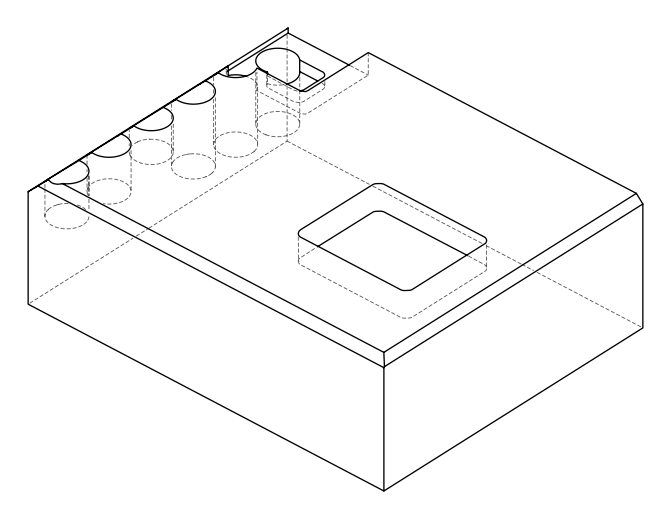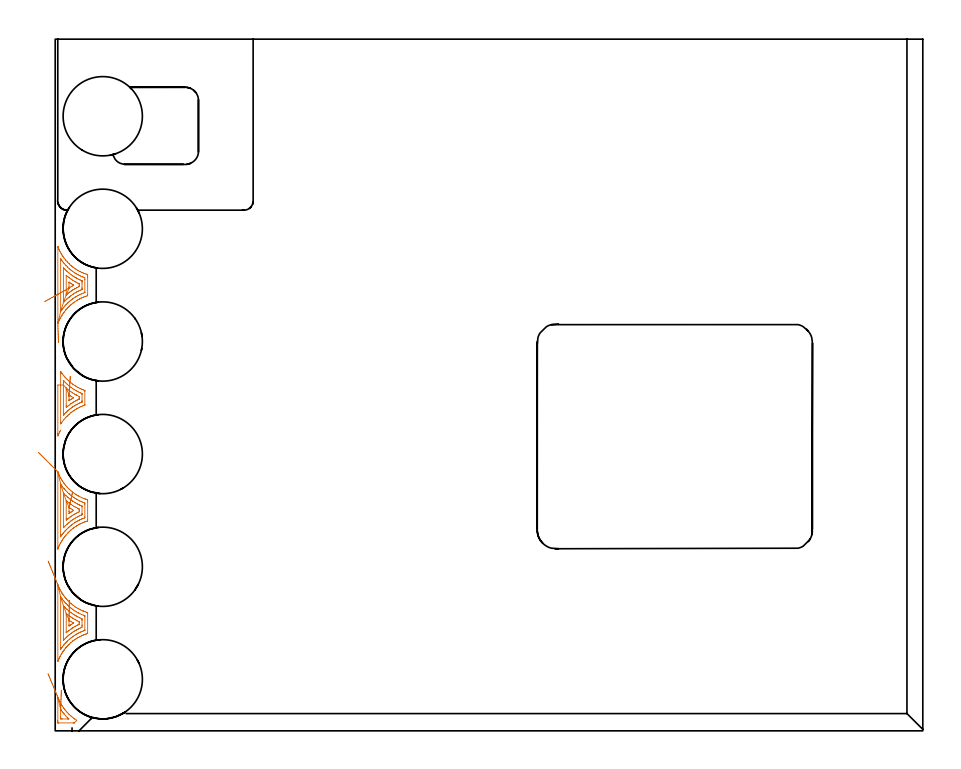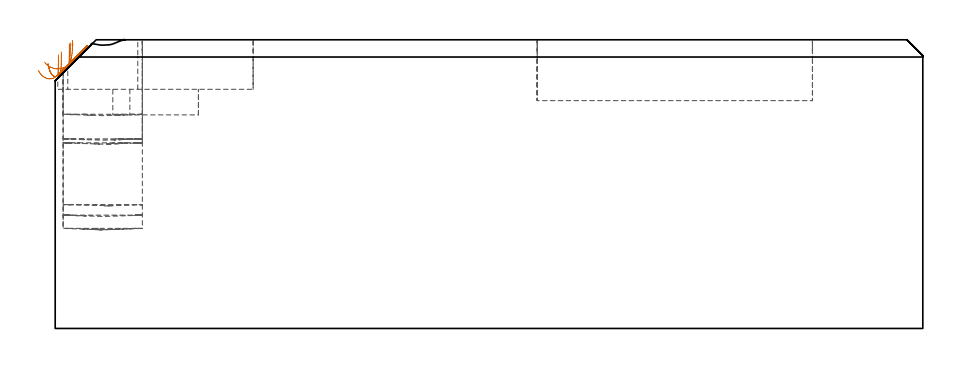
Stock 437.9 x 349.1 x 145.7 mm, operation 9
(PLAN: 12 operations, 4 tool changes, 115.2 min)
(1 INDEXABLE_INSERT_DRILL_BLIND_HOLE_FROM_SOLID | STEP1POCKET | NXT0302_035 | 0.21 min | 63084 mm3)
(2 INDEXABLE_INSERT_DRILL_BLIND_HOLE_FROM_SOLID_1 | STEP1POCKET_1 | NXT0302_035 | 0.22 min | 65597 mm3)
(3 INDEXABLE_INSERT_DRILL_BLIND_HOLE_FROM_SOLID_2 | STEP1POCKET_2 | NXT0302_035 | 0.16 min | 47512 mm3)
(4 INDEXABLE_INSERT_DRILL_BLIND_HOLE_FROM_SOLID_3 | STEP1POCKET_3 | NXT0302_035 | 0.35 min | 104787 mm3)
(5 INDEXABLE_INSERT_DRILL_BLIND_HOLE_FROM_SOLID_4 | STEP1POCKET_4 | NXT0302_035 | 0.37 min | 111447 mm3)
(6 INDEXABLE_INSERT_DRILL_BLIND_HOLE_FROM_SOLID_5 | STEP1POCKET_5 | NXT0302_035 | 0.3 min | 119852 mm3)
(7 AREA_MILL | FG_CHAMFER_SURFACE | UGT0205_001 | 8.5 min | 11190 mm3)
(8 AREA_MILL_1 | FG_CHAMFER_SURFACE_1 | UGT0205_001 | 13.43 min | 16077 mm3)
(9 AREA_MILL_2 | FG_CHAMFER_SURFACE_2 | UGT0205_001 | 11.54 min | 50862 mm3)
(10 MILL_OPEN_POCKET | POCKET_OPEN | NXT0201_009 | Follow Part, ap 2, ae 75% | 56.84 min | 164980 mm3)
(11 MILL_OPEN_POCKET_1 | POCKET_OPEN_1 | NXT0201_011 | Follow Part, ap 3, ae 75% | 1.81 min | 16155 mm3)
(12 MILL_RECTANGULAR_POCKET | POCKET_RECTANGULAR_STRAIGHT | UGT0201_008 | Follow Part, ap 4, ae 75% | 21.52 min | 481241 mm3)
(TOOL NXT0302_035 | Index. Insert Drill 40mm [880-D4000L40-05] | D40 PA176 FL200 Z2)
(TOOL UGT0205_001 | Chamfer Mill 20 x 3 x 45 deg. | D20 FL50 Z2)
(TOOL NXT0201_009 | ENDMILL 8mm [2P460-0800-NA 1630] | D8 FL26 Z6)
(TOOL NXT0201_011 | ENDMILL 12mm [2P460-1200-NA 1630] | D12 FL38 Z6)
(TOOL UGT0201_008 | End Mill 16 mm | D16 FL32 Z4)
(OP 9 AREA_MILL_2, part 2 of 2)
X2.69 Y151.681 Z129.19
X2.623 Y151.554 Z129.123
X2.388 Y151.09 Z128.888
X2.27 Y150.854 Z128.77
X2.094 Y150.491 Z128.594
X1.839 Y149.96 Z128.339
X1.806 Y149.887 Z128.306
X1.734 Y149.723 Z128.234
X1.543 Y149.258 Z128.043
X1.463 Y149.066 Z127.963
X1.426 Y148.98 Z127.926
X1.335 Y148.811 Z127.835
X1.331 Y149.066 Z127.831
X1.33 Y149.176 Z127.83
X1.329 Y149.473 Z127.829
Y149.96
Y174.55
X2.743 Z129.243
Y180.242
Y181.025
X2.744 Y181.135 Z129.244
X2.747 Y181.256 Z129.247
X2.75 Y181.33 Z129.25
X2.761 Y181.317 Z129.261
X2.806 Y181.256 Z129.306
X2.953 Y181.042 Z129.453
X3.206 Y180.671 Z129.706
X3.43 Y180.362 Z129.93
X3.513 Y180.253 Z130.013
X4.129 Y179.468 Z130.629
X4.402 Y179.131 Z130.902
X4.885 Y178.574 Z131.385
X5.292 Y178.121 Z131.792
X5.717 Y177.68 Z132.217
X6.181 Y177.216 Z132.681
X6.633 Y176.785 Z133.133
X7.071 Y176.39 Z133.571
X7.336 Y176.158 Z133.836
X7.65 Y175.891 Z134.15
X7.961 Y175.646 Z134.461
X8.792 Y174.997 Z135.292
X8.85 Y174.956 Z135.35
X8.986 Y174.86 Z135.486
X9.74 Y174.354 Z136.24
X9.89 Y174.254 Z136.39
X10.123 Y174.103 Z136.623
X10.629 Y173.806 Z137.129
X11.327 Y173.401 Z137.827
X11.519 Y173.296 Z138.019
X11.68 Y173.209 Z138.18
X12.408 Y172.849 Z138.908
X13.086 Y172.528 Z139.586
X13.298 Y172.436 Z139.798
X13.583 Y172.315 Z140.083
X14.187 Y172.073 Z140.687
X14.585 Y171.915 Z141.085
X14.822 Y171.824 Z141.322
X14.913 Y171.787 Z141.413
X14.95 Y171.77 Z141.45
X14.952 Y171.743 Z141.452
X14.955 Y171.676 Z141.455
X14.957 Y171.541 Z141.457
Y171.42
X14.956 Y164.581 Z141.456
X14.954 Y164.484 Z141.454
X14.951 Y164.438 Z141.451
X14.948 Y164.423 Z141.448
X14.931 Y164.413 Z141.431
X14.542 Y164.267 Z141.042
X14.187 Y164.129 Z140.687
X13.648 Y163.915 Z140.148
X13.298 Y163.768 Z139.798
X13.024 Y163.648 Z139.524
X12.427 Y163.373 Z138.927
X12.39 Y163.354 Z138.89
X11.519 Y162.902 Z138.019
X11.244 Y162.755 Z137.744
X10.746 Y162.478 Z137.246
X10.458 Y162.306 Z136.958
X9.74 Y161.846 Z136.24
X9.335 Y161.584 Z135.835
X9.052 Y161.382 Z135.552
X8.85 Y161.234 Z135.35
X8.538 Y161.004 Z135.038
X8.118 Y160.69 Z134.618
X8.03 Y160.62 Z134.53
X7.961 Y160.564 Z134.461
X7.059 Y159.808 Z133.559
X7.046 Y159.796 Z133.546
X6.594 Y159.382 Z133.094
X6.181 Y158.997 Z132.681
X6.133 Y158.951 Z132.633
X6.082 Y158.902 Z132.582
X5.691 Y158.501 Z132.191
X5.292 Y158.09 Z131.792
X5.252 Y158.048 Z131.752
X5.215 Y158.007 Z131.715
X4.418 Y157.098 Z130.918
X3.719 Y156.219 Z130.219
X3.629 Y156.102 Z130.129
X3.513 Y155.947 Z130.013
X3.252 Y155.587 Z129.752
X2.981 Y155.21 Z129.481
X2.877 Y155.069 Z129.377
X2.75 Y154.898 Z129.25
X2.744 Y155.203 Z129.244
X2.743 Y155.325 Z129.243
Y174.55
X4.157 Z130.657
Y175.645
Y176.138
X4.159 Y176.785 Z130.659
X4.16 Y176.81 Z130.66
X4.191 Y176.785 Z130.691
X4.402 Y176.565 Z130.902
X5.053 Y175.891 Z131.553
X5.292 Y175.656 Z131.792
X5.983 Y174.997 Z132.483
X6.181 Y174.821 Z132.681
X7.01 Y174.103 Z133.51
X7.071 Y174.054 Z133.571
X7.31 Y173.863 Z133.81
X7.961 Y173.362 Z134.461
X8.165 Y173.209 Z134.665
X8.85 Y172.743 Z135.35
X9.489 Y172.315 Z135.989
X9.74 Y172.161 Z136.24
X10.119 Y171.933 Z136.619
X10.629 Y171.645 Z137.129
X11.032 Y171.42 Z137.532
X11.519 Y171.17 Z138.019
X12.021 Y170.915 Z138.521
X12.408 Y170.739 Z138.908
X12.879 Y170.526 Z139.379
X13.298 Y170.347 Z139.798
X13.505 Y170.256 Z140.005
X13.532 Y170.244 Z140.032
X13.536 Y170.173 Z140.036
X13.54 Y170.043 Z140.04
X13.542 Y169.878 Z140.042
X13.543 Y166.703 Z140.043
X13.54 Y166.055 Z140.04
X13.538 Y165.994 Z140.038
X13.537 Y165.97 Z140.037
X13.512 Y165.955 Z140.012
X13.435 Y165.918 Z139.935
X13.298 Y165.858 Z139.798
X12.813 Y165.648 Z139.313
X12.408 Y165.467 Z138.908
X12.2 Y165.37 Z138.7
X11.765 Y165.161 Z138.265
X11.268 Y164.909 Z137.768
X10.629 Y164.562 Z137.129
X10.44 Y164.457 Z136.94
X10.107 Y164.267 Z136.607
X9.878 Y164.128 Z136.378
X9.74 Y164.042 Z136.24
X9.332 Y163.783 Z135.832
X8.85 Y163.474 Z135.35
X8.789 Y163.434 Z135.289
X8.697 Y163.373 Z135.197
X8.27 Y163.061 Z134.77
X7.961 Y162.834 Z134.461
X7.757 Y162.683 Z134.257
X7.486 Y162.478 Z133.986
X7.254 Y162.294 Z133.754
X7.071 Y162.144 Z133.571
X6.767 Y161.89 Z133.267
X6.405 Y161.584 Z132.905
X6.285 Y161.48 Z132.785
X6.181 Y161.387 Z132.681
X5.819 Y161.055 Z132.319
X5.426 Y160.69 Z131.926
X5.358 Y160.624 Z131.858
X5.292 Y160.559 Z131.792
X4.915 Y160.175 Z131.415
X4.545 Y159.796 Z131.045
X4.237 Y159.469 Z130.737
X4.18 Y159.413 Z130.68
X4.162 Y159.397 Z130.662
X4.161 Y159.403 Z130.661
X4.159 Y159.467 Z130.659
X4.157 Y159.55 Z130.657
Y159.796
Y174.55
X5.593 Y172.966 Z132.093
X5.698 Y172.882 Z132.198
X5.785 Y172.811 Z132.285
X6.181 Y172.477 Z132.681
X6.377 Y172.315 Z132.877
X7.071 Y171.775 Z133.571
X7.535 Y171.42 Z134.035
X7.961 Y171.128 Z134.461
X8.854 Y170.523 Z135.354
X9.74 Y170.003 Z136.24
X10.38 Y169.632 Z136.88
X10.541 Y169.544 Z137.041
X10.629 Y169.497 Z137.129
X10.908 Y169.352 Z137.408
X12.122 Y168.738 Z138.622
X12.127 Y168.127 Z138.627
X12.126 Y167.844 Z138.626
X12.123 Y167.537 Z138.623
X12.122 Y167.467 Z138.622
X12.074 Y167.432 Z138.574
X11.978 Y167.382 Z138.478
X11.381 Y167.088 Z137.881
X11.101 Y166.949 Z137.601
X10.789 Y166.789 Z137.289
X10.629 Y166.704 Z137.129
X10.211 Y166.476 Z136.711
X9.74 Y166.214 Z136.24
X9.639 Y166.157 Z136.139
X9.466 Y166.055 Z135.966
X9.086 Y165.818 Z135.586
X8.85 Y165.669 Z135.35
X8.541 Y165.471 Z135.041
X8.063 Y165.161 Z134.563
X8.003 Y165.118 Z134.503
X7.961 Y165.088 Z134.461
X6.976 Y164.362 Z133.476
X6.851 Y164.267 Z133.351
X6.479 Y163.968 Z132.979
X6.181 Y163.725 Z132.681
X5.99 Y163.565 Z132.49
X5.761 Y163.373 Z132.261
X5.697 Y163.321 Z132.197
X5.676 Y163.306 Z132.176
X5.578 Y163.248 Z132.078
X5.576 Y163.373 Z132.076
X5.573 Y163.604 Z132.073
X5.571 Y163.986 Z132.071
Y164.267
X5.572 Y172.315 Z132.072
X5.574 Y172.598 Z132.074
X5.578 Y172.843 Z132.078
X5.593 Y172.966 Z132.093
X7. Y169.547 Z133.5
X7.02 Y169.536 Z133.52
X7.071 Y169.505 Z133.571
X7.451 Y169.25 Z133.951
X7.961 Y168.91 Z134.461
X8.221 Y168.738 Z134.721
X9.189 Y168.15 Z135.689
X9.245 Y168.113 Z135.745
X9.256 Y168.104 Z135.756
X9.231 Y168.087 Z135.731
X8.826 Y167.844 Z135.326
X8.294 Y167.508 Z134.794
X7.961 Y167.295 Z134.461
X7.751 Y167.16 Z134.251
X7.433 Y166.949 Z133.933
X7.221 Y166.798 Z133.721
X7.071 Y166.691 Z133.571
X7.028 Y166.664 Z133.528
X6.999 Y166.647 Z133.499
X6.992 Y166.65 Z133.492
X6.99 Y166.692 Z133.49
X6.987 Y166.863 Z133.487
X6.986 Y166.949 Z133.486
X6.985 Y167.035 Z133.485
Y168.824
X6.986 Y168.91 Z133.486
X6.988 Y169.082 Z133.488
X6.992 Y169.426 Z133.492
X7. Y169.547 Z133.5
X7.058 Y170.412 Z133.596
X7.114 Y171.266 Z133.766
X7.169 Y172.101 Z134.011
X7.223 Y172.913 Z134.327
X7.275 Y173.693 Z134.714
X7.324 Y174.437 Z135.166
X7.37 Y175.139 Z135.683
X7.413 Y175.793 Z136.258
X7.453 Y176.395 Z136.888
X7.489 Y176.939 Z137.569
X7.521 Y177.423 Z138.295
X7.549 Y177.841 Z139.06
X7.572 Y178.191 Z139.858
X7.59 Y178.471 Z140.684
X7.604 Y178.677 Z141.532
X7.613 Y178.809 Z142.394
X7.617 Y178.866 Z143.265
X7.615 Y178.847 Z144.137
G0 X1.623 Y195.91 Z138.127
G1 Y195.922 Z137.255
X1.62 Y196.01 Z136.387
X1.615 Y196.173 Z135.53
X1.608 Y196.411 Z134.691
X1.599 Y196.721 Z133.875
X1.588 Y197.1 Z133.09
X1.574 Y197.546 Z132.34
X1.559 Y198.057 Z131.633
X1.542 Y198.626 Z130.972
X1.524 Y199.251 Z130.364
X1.503 Y199.927 Z129.813
X1.482 Y200.648 Z129.322
X1.459 Y201.41 Z128.897
X1.436 Y202.205 Z128.539
X1.411 Y203.028 Z128.252
X1.386 Y203.874 Z128.038
X1.361 Y204.735 Z127.899
X1.335 Y205.604 Z127.835
X1.331 Y205.736 Z127.831
X1.33 Y205.806 Z127.83
X1.329 Y206.294 Z127.829
Y206.51
Y244.257
X1.334 Y244.354 Z127.834
X1.348 Y244.326 Z127.848
X1.388 Y244.237 Z127.888
X1.416 Y244.169 Z127.916
X1.544 Y243.85 Z128.044
X1.734 Y243.387 Z128.234
X1.93 Y242.956 Z128.43
X2.103 Y242.584 Z128.603
X2.364 Y242.061 Z128.864
X2.623 Y241.554 Z129.123
X2.835 Y241.167 Z129.335
X3.113 Y240.675 Z129.613
X3.356 Y240.273 Z129.856
X3.513 Y240.022 Z130.013
X3.766 Y239.634 Z130.266
X3.937 Y239.379 Z130.437
X4.402 Y238.727 Z130.902
X4.584 Y238.485 Z131.084
X5.225 Y237.658 Z131.725
X5.281 Y237.59 Z131.781
X5.292 Y237.578 Z131.792
X6.067 Y236.696 Z132.567
X6.181 Y236.574 Z132.681
X6.934 Y235.802 Z133.434
X7.071 Y235.672 Z133.571
X7.898 Y234.908 Z134.398
X7.961 Y234.854 Z134.461
X8.284 Y234.583 Z134.784
X8.85 Y234.124 Z135.35
X8.99 Y234.014 Z135.49
X9.74 Y233.478 Z136.24
X10.25 Y233.12 Z136.75
X10.629 Y232.88 Z137.129
X11.252 Y232.493 Z137.752
X11.717 Y232.225 Z138.217
X12.408 Y231.865 Z138.908
X12.761 Y231.686 Z139.261
X13.298 Y231.429 Z139.798
X13.507 Y231.331 Z140.007
X14.187 Y231.05 Z140.687
X14.622 Y230.874 Z141.122
X15.077 Y230.708 Z141.577
X15.879 Y230.437 Z142.379
X15.967 Y230.41 Z142.467
X16.006 Y230.397 Z142.506
X16.364 Y230.267 Z142.864
X16.368 Y230.034 Z142.868
X16.37 Y229.543 Z142.87
X16.371 Y229.136 Z142.871
Y220.194
X16.369 Y219.707 Z142.869
X16.367 Y219.657 Z142.867
X16.365 Y219.635 Z142.865
X16.353 Y219.618 Z142.853
X15.967 Y219.491 Z142.467
X15.457 Y219.325 Z141.957
X15.077 Y219.195 Z141.577
X14.796 Y219.095 Z141.296
X14.187 Y218.86 Z140.687
X14.154 Y218.847 Z140.654
X14.071 Y218.812 Z140.571
X13.533 Y218.576 Z140.033
X13.298 Y218.47 Z139.798
X12.671 Y218.182 Z139.171
X12.408 Y218.05 Z138.908
X12.321 Y218.006 Z138.821
X12.158 Y217.918 Z138.658
X11.519 Y217.555 Z138.019
X11.184 Y217.361 Z137.684
X10.613 Y217.024 Z137.113
X9.74 Y216.424 Z136.24
X9.318 Y216.13 Z135.818
X9.051 Y215.928 Z135.551
X8.85 Y215.771 Z135.35
X8.554 Y215.534 Z135.054
X8.185 Y215.236 Z134.685
X8.063 Y215.132 Z134.563
X7.961 Y215.042 Z134.461
X7.593 Y214.711 Z134.093
X7.183 Y214.342 Z133.683
X7.125 Y214.287 Z133.625
X7.071 Y214.235 Z133.571
X6.68 Y213.84 Z133.18
X6.293 Y213.447 Z132.793
X6.238 Y213.39 Z132.738
X6.181 Y213.329 Z132.681
X5.816 Y212.921 Z132.316
X5.491 Y212.553 Z131.991
X5.399 Y212.445 Z131.899
X5.292 Y212.314 Z131.792
X4.772 Y211.659 Z131.272
X4.611 Y211.45 Z131.111
X4.402 Y211.175 Z130.902
X4.229 Y210.939 Z130.729
X4.105 Y210.765 Z130.605
X3.865 Y210.411 Z130.365
X3.513 Y209.878 Z130.013
X3.51 Y209.873 Z130.01
X3.174 Y209.317 Z129.674
X2.972 Y208.976 Z129.472
X2.846 Y208.753 Z129.346
X2.623 Y208.348 Z129.123
X2.532 Y208.174 Z129.032
X2.485 Y208.082 Z128.985
X2.235 Y207.578 Z128.735
X2.045 Y207.188 Z128.545
X1.945 Y206.976 Z128.445
X1.734 Y206.518 Z128.234
X1.666 Y206.362 Z128.166
X1.638 Y206.294 Z128.138
X1.504 Y205.967 Z128.004
X1.406 Y205.729 Z127.906
X1.335 Y205.604 Z127.835
X2.745 Y211.659 Z129.245
X2.743 Y212.553 Z129.243
Y237.711
X2.748 Y238.132 Z129.248
X2.75 Y238.211 Z129.25
X2.784 Y238.167 Z129.284
X2.847 Y238.081 Z129.347
X3.093 Y237.735 Z129.593
X3.197 Y237.59 Z129.697
X3.513 Y237.168 Z130.013
X3.876 Y236.696 Z130.376
X4.402 Y236.036 Z130.902
X4.6 Y235.802 Z131.1
X5.292 Y235.018 Z131.792
X5.393 Y234.908 Z131.893
X6.181 Y234.107 Z132.681
X6.276 Y234.014 Z132.776
X7.071 Y233.282 Z133.571
X7.157 Y233.206 Z133.657
X7.256 Y233.12 Z133.756
X7.961 Y232.546 Z134.461
X8.362 Y232.225 Z134.862
X8.85 Y231.873 Z135.35
X9.611 Y231.331 Z136.111
X9.74 Y231.247 Z136.24
X9.974 Y231.096 Z136.474
X10.629 Y230.702 Z137.129
X11.076 Y230.437 Z137.576
X11.519 Y230.197 Z138.019
X12.029 Y229.924 Z138.529
X12.408 Y229.74 Z138.908
X12.82 Y229.543 Z139.32
X13.298 Y229.334 Z139.798
X13.662 Y229.177 Z140.162
X14.187 Y228.961 Z140.687
X14.95 Y228.649 Z141.45
X14.956 Y227.876 Z141.456
X14.957 Y227.754 Z141.457
Y221.495
X14.955 Y221.302 Z141.455
X14.953 Y221.254 Z141.453
X14.951 Y221.235 Z141.451
X14.937 Y221.22 Z141.437
X14.187 Y220.929 Z140.687
X13.372 Y220.601 Z139.872
X12.707 Y220.3 Z139.207
X12.408 Y220.16 Z138.908
X12.105 Y220.011 Z138.605
X11.515 Y219.71 Z138.015
X10.948 Y219.387 Z137.448
X10.629 Y219.202 Z137.129
X10.386 Y219.057 Z136.886
X9.983 Y218.812 Z136.483
X9.837 Y218.715 Z136.337
X9.74 Y218.649 Z136.24
X9.307 Y218.353 Z135.807
X8.85 Y218.036 Z135.35
X8.683 Y217.918 Z135.183
X8.274 Y217.603 Z134.774
X7.961 Y217.357 Z134.461
X7.776 Y217.209 Z134.276
X7.548 Y217.024 Z134.048
X7.291 Y216.803 Z133.791
X7.071 Y216.611 Z133.571
X6.818 Y216.384 Z133.318
X6.537 Y216.13 Z133.037
X6.353 Y215.957 Z132.853
X6.181 Y215.791 Z132.681
X5.904 Y215.514 Z132.404
X5.629 Y215.236 Z132.129
X5.463 Y215.064 Z131.963
X5.292 Y214.882 Z131.792
X5.035 Y214.599 Z131.535
X4.806 Y214.342 Z131.306
X4.402 Y213.865 Z130.902
X4.215 Y213.636 Z130.715
X4.063 Y213.447 Z130.563
X3.821 Y213.137 Z130.321
X3.513 Y212.741 Z130.013
X3.432 Y212.634 Z129.932
X3.372 Y212.553 Z129.872
X3.302 Y212.455 Z129.802
X3.062 Y212.112 Z129.562
X2.745 Y211.659 Z129.245
X4.164 Y216.196 Z130.664
X4.161 Y216.211 Z130.661
X4.158 Y216.258 Z130.658
X4.157 Y216.29 Z130.657
Y233.366
X4.159 Y233.613 Z130.659
X4.161 Y233.683 Z130.661
X4.163 Y233.71 Z130.663
X4.181 Y233.694 Z130.681
X4.568 Y233.286 Z131.068
X4.728 Y233.12 Z131.228
X5.292 Y232.555 Z131.792
X5.629 Y232.225 Z132.129
X5.917 Y231.959 Z132.417
X6.181 Y231.72 Z132.681
X6.625 Y231.331 Z133.125
X7.071 Y230.964 Z133.571
X7.727 Y230.437 Z134.227
X7.961 Y230.265 Z134.461
X8.559 Y229.835 Z135.059
X8.85 Y229.631 Z135.35
X8.979 Y229.543 Z135.479
X9.74 Y229.07 Z136.24
X10.429 Y228.649 Z136.929
X10.556 Y228.575 Z137.056
X10.629 Y228.535 Z137.129
X10.878 Y228.399 Z137.378
X11.519 Y228.068 Z138.019
X12.14 Y227.754 Z138.64
X12.408 Y227.631 Z138.908
X12.632 Y227.53 Z139.132
X13.298 Y227.244 Z139.798
X13.409 Y227.196 Z139.909
X13.48 Y227.164 Z139.98
X13.52 Y227.143 Z140.02
X13.536 Y227.133 Z140.036
X13.537 Y227.106 Z140.037
X13.541 Y226.86 Z140.041
X13.543 Y226.614 Z140.043
Y225.966
Y223.931
X13.542 Y223.283 Z140.042
X13.54 Y223.037 Z140.04
X13.536 Y222.873 Z140.036
X13.531 Y222.761 Z140.031
X13.479 Y222.738 Z139.979
X13.298 Y222.657 Z139.798
X13.112 Y222.576 Z139.612
X12.679 Y222.389 Z139.179
X12.492 Y222.305 Z138.992
X12.408 Y222.267 Z138.908
X11.886 Y222.02 Z138.386
X11.519 Y221.839 Z138.019
X11.292 Y221.723 Z137.792
X10.863 Y221.495 Z137.363
X10.713 Y221.411 Z137.213
X10.629 Y221.363 Z137.129
X10.15 Y221.083 Z136.65
X9.74 Y220.838 Z136.24
X9.352 Y220.601 Z135.852
X9.051 Y220.399 Z135.551
X8.85 Y220.262 Z135.35
X8.046 Y219.707 Z134.546
X7.997 Y219.67 Z134.497
X7.961 Y219.642 Z134.461
X7.496 Y219.279 Z133.996
X7.071 Y218.943 Z133.571
X6.998 Y218.885 Z133.498
X6.91 Y218.812 Z133.41
X6.517 Y218.475 Z133.017
X6.181 Y218.181 Z132.681
X6.043 Y218.057 Z132.543
X5.892 Y217.918 Z132.392
X5.292 Y217.345 Z131.792
X4.967 Y217.024 Z131.467
X4.688 Y216.737 Z131.188
X4.402 Y216.439 Z130.902
X4.252 Y216.281 Z130.752
X4.188 Y216.215 Z130.688
X4.165 Y216.195 Z130.665
X4.164 Y216.196 Z130.664
X5.577 Y220.028 Z132.077
X5.575 Y220.063 Z132.075
X5.573 Y220.116 Z132.073
X5.572 Y220.32 Z132.072
X5.571 Y220.601 Z132.071
X5.572 Y229.731 Z132.072
X5.573 Y229.825 Z132.073
X5.576 Y229.87 Z132.076
X5.577 Y229.877 Z132.077
X6.181 Y229.377 Z132.681
X6.583 Y229.052 Z133.083
X7.071 Y228.659 Z133.571
X7.084 Y228.649 Z133.584
X7.961 Y228.027 Z134.461
X8.351 Y227.754 Z134.851
X8.85 Y227.44 Z135.35
X9.67 Y226.93 Z136.17
X9.74 Y226.889 Z136.24
X9.788 Y226.86 Z136.288
X10.331 Y226.561 Z136.831
X10.629 Y226.402 Z137.129
X11.467 Y225.966 Z137.967
X11.568 Y225.917 Z138.068
X11.989 Y225.717 Z138.489
X12.076 Y225.673 Z138.576
X12.115 Y225.652 Z138.615
X12.122 Y225.63 Z138.622
X12.124 Y225.576 Z138.624
X12.128 Y225.354 Z138.628
Y225.072
X12.127 Y224.461 Z138.627
X12.124 Y224.319 Z138.624
X12.122 Y224.255 Z138.622
X11.982 Y224.178 Z138.482
X11.519 Y223.954 Z138.019
X11.071 Y223.734 Z137.571
X10.629 Y223.503 Z137.129
X10.217 Y223.283 Z136.717
X9.912 Y223.11 Z136.412
X9.74 Y223.01 Z136.24
X9.352 Y222.779 Z135.852
X8.85 Y222.476 Z135.35
X8.797 Y222.443 Z135.297
X8.713 Y222.389 Z135.213
X8.265 Y222.083 Z134.765
X7.961 Y221.875 Z134.461
X7.737 Y221.72 Z134.237
X7.416 Y221.495 Z133.916
X7.219 Y221.347 Z133.719
X7.071 Y221.233 Z133.571
X6.718 Y220.956 Z133.218
X6.271 Y220.601 Z132.771
X6.221 Y220.561 Z132.721
X6.181 Y220.528 Z132.681
X5.737 Y220.153 Z132.237
X5.674 Y220.101 Z132.174
X5.597 Y220.04 Z132.097
X5.577 Y220.028 Z132.077
X7.001 Y223.447 Z133.501
X6.992 Y223.576 Z133.492
X6.988 Y223.92 Z133.488
X6.986 Y224.092 Z133.486
Y226.138
X6.989 Y226.31 Z133.489
X6.992 Y226.424 Z133.492
X6.997 Y226.461 Z133.497
X7.008 Y226.455 Z133.508
X7.071 Y226.414 Z133.571
X7.714 Y225.966 Z134.214
X7.961 Y225.807 Z134.461
X8.392 Y225.532 Z134.892
X8.85 Y225.252 Z135.35
X9.142 Y225.072 Z135.642
X9.33 Y224.947 Z135.83
X9.23 Y224.884 Z135.73
X9.11 Y224.81 Z135.61
X8.85 Y224.652 Z135.35
X8.556 Y224.473 Z135.056
X8.08 Y224.178 Z134.58
X7.071 Y223.49 Z133.571
X7.022 Y223.459 Z133.522
X7.001 Y223.447 Z133.501
X6.405 Y223.118 Z132.955
X5.769 Y222.767 Z132.471
X5.099 Y222.398 Z132.052
X4.4 Y222.011 Z131.701
X3.676 Y221.612 Z131.422
X2.934 Y221.203 Z131.215
X2.179 Y220.786 Z131.083
X1.417 Y220.365 Z131.027
X0.654 Y219.944 Z131.046
X-0.105 Y219.525 Z131.142
X-0.854 Y219.111 Z131.313
X-1.588 Y218.707 Z131.558
X-2.299 Y218.314 Z131.875
X-2.984 Y217.936 Z132.261
X-3.636 Y217.576 Z132.715
X-4.252 Y217.236 Z133.231
X-4.826 Y216.919 Z133.807
X-5.353 Y216.628 Z134.437
G0 Z155.7
X-8.499 Y140.573
Z130.238
G1 X-8.122 Y140.195 Z129.548
X-7.705 Y139.776 Z128.907
X-7.25 Y139.318 Z128.319
X-6.761 Y138.826 Z127.791
X-6.241 Y138.304 Z127.324
X-5.694 Y137.754 Z126.924
X-5.125 Y137.182 Z126.593
X-4.537 Y136.591 Z126.334
X-3.936 Y135.987 Z126.148
X-3.326 Y135.374 Z126.037
X-2.711 Y134.756 Z126.002
X-2.097 Y134.138 Z126.043
X-1.487 Y133.525 Z126.159
X-0.887 Y132.922 Z126.351
X-0.301 Y132.332 Z126.616
X0.267 Y131.762 Z126.953
X0.812 Y131.214 Z127.358
X1.33 Y130.694 Z127.83
Y130.693
X1.492 Y130.288 Z127.992
X1.734 Y129.694 Z128.234
X1.865 Y129.393 Z128.365
X1.972 Y129.154 Z128.472
X2.296 Y128.499 Z128.796
X2.623 Y127.849 Z129.123
X2.753 Y127.605 Z129.253
X2.914 Y127.312 Z129.414
X3.279 Y126.711 Z129.779
X3.513 Y126.336 Z130.013
X3.849 Y125.817 Z130.349
X4.402 Y125.021 Z130.902
X4.473 Y124.922 Z130.973
X4.686 Y124.637 Z131.186
X5.169 Y124.028 Z131.669
X5.292 Y123.881 Z131.792
X5.942 Y123.134 Z132.442
X6.181 Y122.875 Z132.681
X6.796 Y122.24 Z133.296
X7.071 Y121.974 Z133.571
X7.747 Y121.346 Z134.247
X7.961 Y121.162 Z134.461
X8.813 Y120.451 Z135.313
X8.85 Y120.422 Z135.35
X8.972 Y120.329 Z135.472
X9.74 Y119.77 Z136.24
X10.038 Y119.557 Z136.538
X10.629 Y119.178 Z137.129
X10.945 Y118.981 Z137.445
X11.465 Y118.663 Z137.965
X11.519 Y118.632 Z138.019
X11.593 Y118.588 Z138.093
X12.408 Y118.167 Z138.908
X13.2 Y117.769 Z139.7
X13.298 Y117.722 Z139.798
X13.386 Y117.681 Z139.886
X14.187 Y117.349 Z140.687
X14.526 Y117.215 Z141.026
X15.077 Y117.008 Z141.577
X15.174 Y116.972 Z141.674
X15.449 Y116.875 Z141.949
X15.967 Y116.705 Z142.467
X16.277 Y116.601 Z142.777
X16.341 Y116.576 Z142.841
X16.365 Y116.565 Z142.865
X16.366 Y116.523 Z142.866
X16.369 Y116.385 Z142.869
X16.371 Y115.98 Z142.871
Y115.573
Y106.632
X16.369 Y106.144 Z142.869
X16.366 Y105.942 Z142.866
X16.365 Y105.924 Z142.865
X16.343 Y105.913 Z142.843
X16.298 Y105.896 Z142.798
X15.558 Y105.661 Z142.058
X15.077 Y105.496 Z141.577
X14.897 Y105.432 Z141.397
X14.422 Y105.25 Z140.922
X14.254 Y105.183 Z140.754
X14.187 Y105.155 Z140.687
X13.63 Y104.916 Z140.13
X13.298 Y104.769 Z139.798
X13.017 Y104.638 Z139.517
X12.434 Y104.356 Z138.934
X12.417 Y104.347 Z138.917
X11.839 Y104.034 Z138.339
X11.519 Y103.855 Z138.019
X11.269 Y103.713 Z137.769
X10.843 Y103.462 Z137.343
X10.629 Y103.324 Z137.129
X10.175 Y103.025 Z136.675
X9.74 Y102.734 Z136.24
X9.641 Y102.667 Z136.141
X9.501 Y102.568 Z136.001
X9.13 Y102.286 Z135.63
X8.85 Y102.069 Z135.35
X8.348 Y101.673 Z134.848
X8.137 Y101.496 Z134.637
X7.961 Y101.343 Z134.461
X7.663 Y101.078 Z134.163
X7.331 Y100.779 Z133.831
X7.196 Y100.653 Z133.696
X7.071 Y100.532 Z133.571
X6.747 Y100.21 Z133.247
X6.424 Y99.885 Z132.924
X6.305 Y99.76 Z132.805
X6.181 Y99.626 Z132.681
X5.612 Y98.991 Z132.112
X5.463 Y98.819 Z131.963
X5.292 Y98.619 Z131.792
X5.057 Y98.333 Z131.557
X4.867 Y98.097 Z131.367
X4.665 Y97.832 Z131.165
X4.402 Y97.48 Z130.902
X4.203 Y97.202 Z130.703
X3.919 Y96.794 Z130.419
X3.596 Y96.308 Z130.096
X3.563 Y96.257 Z130.063
X3.513 Y96.176 Z130.013
X3.225 Y95.703 Z129.725
X3.052 Y95.414 Z129.552
X2.895 Y95.141 Z129.395
X2.623 Y94.654 Z129.123
X2.577 Y94.567 Z129.077
X2.552 Y94.52 Z129.052
X2.279 Y93.972 Z128.779
X2.109 Y93.626 Z128.609
X1.988 Y93.37 Z128.488
X1.734 Y92.825 Z128.234
X1.706 Y92.76 Z128.206
X1.694 Y92.731 Z128.194
X1.621 Y92.548 Z128.121
X1.338 Y91.837 Z127.838
X1.335 Y91.833 Z127.835
X1.334 Z127.834
X1.331 Y91.837 Z127.831
X1.33 Y91.847 Z127.83
X1.329 Y92.244 Z127.829
Y92.731
Y130.411
X1.33 Y130.694 Z127.83
X2.76 Y124.509 Z129.26
X3.105 Y124.028 Z129.605
X3.513 Y123.465 Z130.013
X3.763 Y123.134 Z130.263
X4.402 Y122.324 Z130.902
X4.472 Y122.24 Z130.972
X4.931 Y121.708 Z131.431
X5.257 Y121.346 Z131.757
X5.292 Y121.309 Z131.792
X6.131 Y120.451 Z132.631
X6.181 Y120.403 Z132.681
X6.879 Y119.75 Z133.379
X7.071 Y119.579 Z133.571
X7.096 Y119.557 Z133.596
X7.961 Y118.844 Z134.461
X8.185 Y118.663 Z134.685
X8.85 Y118.172 Z135.35
X9.405 Y117.769 Z135.905
X9.74 Y117.55 Z136.24
X10.342 Y117.163 Z136.842
X10.629 Y116.992 Z137.129
X10.828 Y116.875 Z137.328
X11.519 Y116.502 Z138.019
X12.293 Y116.097 Z138.793
X12.53 Y115.98 Z139.03
X13.298 Y115.639 Z139.798
X13.684 Y115.474 Z140.184
X14.187 Y115.276 Z140.687
X14.678 Y115.086 Z141.178
X14.939 Y114.983 Z141.439
X14.95 Y114.892 Z141.45
X14.953 Y114.699 Z141.453
X14.957 Y114.313 Z141.457
X14.956 Y107.933 Z141.456
X14.951 Y107.547 Z141.451
X14.95 Y107.529 Z141.45
X14.93 Y107.518 Z141.43
X14.884 Y107.498 Z141.384
X14.049 Y107.178 Z140.549
X13.701 Y107.039 Z140.201
X13.418 Y106.918 Z139.918
X13.298 Y106.866 Z139.798
X12.802 Y106.642 Z139.302
X12.408 Y106.458 Z138.908
X12.198 Y106.356 Z138.698
X11.78 Y106.144 Z138.28
X11.609 Y106.053 Z138.109
X11.519 Y106.004 Z138.019
X11.037 Y105.735 Z137.537
X10.629 Y105.503 Z137.129
X10.471 Y105.41 Z136.971
X10.207 Y105.25 Z136.707
X9.923 Y105.066 Z136.423
X9.74 Y104.945 Z136.24
X8.85 Y104.346 Z135.35
X8.352 Y103.963 Z134.852
X7.961 Y103.66 Z134.461
X7.85 Y103.573 Z134.35
X7.71 Y103.462 Z134.21
X7.364 Y103.167 Z133.864
X7.071 Y102.914 Z133.571
X6.888 Y102.752 Z133.388
X6.684 Y102.568 Z133.184
X6.424 Y102.324 Z132.924
X6.181 Y102.09 Z132.681
X5.762 Y101.673 Z132.262
X5.53 Y101.434 Z132.03
X5.292 Y101.181 Z131.792
X5.101 Y100.971 Z131.601
X4.93 Y100.779 Z131.43
X4.402 Y100.169 Z130.902
X4.165 Y99.885 Z130.665
X3.877 Y99.519 Z130.377
X3.513 Y99.05 Z130.013
X3.487 Y99.016 Z129.987
X3.469 Y98.991 Z129.969
X3.247 Y98.681 Z129.747
X3.116 Y98.496 Z129.616
X2.837 Y98.097 Z129.337
X2.748 Y97.97 Z129.248
X2.746 Y97.973 Z129.246
X2.744 Y98.097 Z129.244
X2.743 Y98.327 Z129.243
Y98.871
Y123.134
X2.745 Y123.906 Z129.245
X2.747 Y124.028 Z129.247
X2.76 Y124.509 Z129.26
X4.162 Y120.004 Z130.662
X4.59 Y119.557 Z131.09
X5.292 Y118.849 Z131.792
X5.482 Y118.663 Z131.982
X6.181 Y118.019 Z132.681
X6.464 Y117.769 Z132.964
X7.071 Y117.266 Z133.571
X7.554 Y116.875 Z134.054
X7.961 Y116.571 Z134.461
X8.765 Y115.98 Z135.265
X8.85 Y115.923 Z135.35
X9.012 Y115.818 Z135.512
X9.74 Y115.364 Z136.24
X10.19 Y115.086 Z136.69
X10.629 Y114.842 Z137.129
X11.166 Y114.546 Z137.666
X11.519 Y114.366 Z138.019
X11.862 Y114.192 Z138.362
X12.233 Y114.016 Z138.733
X12.408 Y113.935 Z138.908
X12.878 Y113.72 Z139.378
X13.298 Y113.541 Z139.798
X13.47 Y113.466 Z139.97
X13.534 Y113.437 Z140.034
X13.538 Y113.379 Z140.038
X13.54 Y113.298 Z140.04
X13.542 Y113.052 Z140.042
X13.543 Y109.721 Z140.043
X13.542 Y109.476 Z140.042
X13.539 Y109.228 Z140.039
X13.536 Y109.071 Z140.036
X13.468 Y109.035 Z139.968
X13.298 Y108.958 Z139.798
X13.207 Y108.918 Z139.707
X12.993 Y108.827 Z139.493
X12.587 Y108.648 Z139.087
X12.408 Y108.566 Z138.908
X11.981 Y108.363 Z138.481
X11.519 Y108.136 Z138.019
X11.384 Y108.068 Z137.884
X11.126 Y107.933 Z137.626
X10.629 Y107.656 Z137.129
X10.237 Y107.433 Z136.737
X9.74 Y107.143 Z136.24
X9.675 Y107.104 Z136.175
X9.57 Y107.039 Z136.07
X9.135 Y106.752 Z135.635
X8.85 Y106.563 Z135.35
X8.601 Y106.394 Z135.101
X8.236 Y106.144 Z134.736
X8.077 Y106.027 Z134.577
X7.961 Y105.938 Z134.461
X7.071 Y105.25 Z133.571
X6.59 Y104.84 Z133.09
X6.181 Y104.487 Z132.681
X6.112 Y104.426 Z132.612
X6.035 Y104.356 Z132.535
X5.65 Y103.996 Z132.15
X5.292 Y103.654 Z131.792
X5.195 Y103.559 Z131.695
X5.098 Y103.462 Z131.598
X4.755 Y103.107 Z131.255
X4.402 Y102.739 Z130.902
X4.243 Y102.568 Z130.743
X4.207 Y102.536 Z130.707
X4.163 Y102.502 Z130.663
X4.16 Y102.568 Z130.66
X4.159 Y102.625 Z130.659
X4.157 Y102.814 Z130.657
Y119.886
X4.159 Y119.952 Z130.659
X4.161 Y119.994 Z130.661
X4.162 Y120.004 Z130.662
X5.578 Y116.169 Z132.078
X5.614 Y116.141 Z132.114
X5.816 Y115.98 Z132.316
X6.181 Y115.682 Z132.681
X6.916 Y115.086 Z133.416
X7.071 Y114.969 Z133.571
X7.514 Y114.641 Z134.014
X7.961 Y114.317 Z134.461
X8.135 Y114.192 Z134.635
X8.85 Y113.737 Z135.35
X9.545 Y113.298 Z136.045
X9.668 Y113.225 Z136.168
X9.74 Y113.184 Z136.24
X9.997 Y113.039 Z136.497
X10.629 Y112.704 Z137.129
X11.2 Y112.404 Z137.7
X11.519 Y112.247 Z138.019
X11.821 Y112.1 Z138.321
X12.028 Y111.995 Z138.528
X12.122 Y111.942 Z138.622
X12.125 Y111.794 Z138.625
X12.127 Y111.51 Z138.627
Y111.227
X12.122 Y110.615 Z138.622
X12.114 Y110.547 Z138.614
X11.519 Y110.255 Z138.019
X10.806 Y109.899 Z137.306
X10.473 Y109.721 Z136.973
X10.002 Y109.458 Z136.502
X9.74 Y109.307 Z136.24
X9.438 Y109.13 Z135.938
X8.934 Y108.827 Z135.434
X8.348 Y108.438 Z134.848
X7.961 Y108.178 Z134.461
X7.815 Y108.079 Z134.315
X7.605 Y107.933 Z134.105
X7.071 Y107.528 Z133.571
X6.795 Y107.316 Z133.295
X6.438 Y107.039 Z132.938
X6.296 Y106.924 Z132.796
X6.181 Y106.829 Z132.681
X5.58 Y106.328 Z132.08
X5.577 Y106.492 Z132.077
X5.573 Y106.756 Z132.073
X5.572 Y107.039 Z132.072
X5.571 Y107.319 Z132.071
X5.572 Y115.699 Z132.072
X5.573 Y115.98 Z132.073
X5.578 Y116.169 Z132.078
X6.995 Y112.76 Z133.495
X7.003 Y112.756 Z133.503
X7.028 Y112.742 Z133.528
X7.071 Y112.713 Z133.571
X7.506 Y112.404 Z134.006
X7.961 Y112.11 Z134.461
X8.762 Y111.598 Z135.262
X9.332 Y111.242 Z135.832
X9.263 Y111.198 Z135.763
X8.642 Y110.825 Z135.142
X8.301 Y110.615 Z134.801
X8.095 Y110.48 Z134.595
X7.961 Y110.392 Z134.461
X7.559 Y110.125 Z134.059
X7.071 Y109.802 Z133.571
X7.021 Y109.771 Z133.521
X6.992 Y109.792 Z133.492
X6.99 Y109.803 Z133.49
X6.986 Y110.615 Z133.486
X6.985 Y110.701 Z133.485
X6.986 Y112.489 Z133.486
X6.987 Y112.576 Z133.487
X6.992 Y112.746 Z133.492
X6.995 Y112.76 Z133.495
X7.183 Y113.581 Z133.722
X7.366 Y114.379 Z134.022
X7.543 Y115.15 Z134.392
X7.711 Y115.886 Z134.829
X7.87 Y116.582 Z135.33
X8.019 Y117.232 Z135.892
X8.157 Y117.833 Z136.51
X8.282 Y118.378 Z137.179
X8.393 Y118.865 Z137.894
X8.49 Y119.289 Z138.65
X8.572 Y119.648 Z139.441
X8.638 Y119.938 Z140.261
X8.689 Y120.157 Z141.104
X8.722 Y120.303 Z141.964
X8.739 Y120.376 Z142.833
Y120.375 Z143.705
X8.721 Y120.3 Z144.574
X8.687 Y120.151 Z145.433
G0 X-3.548 Y85.686 Z133.645
G1 X-3.418 Y85.367 Z132.843
X-3.261 Y84.985 Z132.075
X-3.08 Y84.543 Z131.345
X-2.876 Y84.043 Z130.66
X-2.649 Y83.49 Z130.025
X-2.403 Y82.888 Z129.444
X-2.138 Y82.241 Z128.922
X-1.857 Y81.554 Z128.463
X-1.562 Y80.833 Z128.07
X-1.255 Y80.083 Z127.746
X-0.939 Y79.31 Z127.495
X-0.615 Y78.52 Z127.317
X-0.287 Y77.718 Z127.215
X0.043 Y76.911 Z127.188
X0.373 Y76.105 Z127.237
X0.7 Y75.306 Z127.362
X1.022 Y74.52 Z127.562
X1.335 Y73.753 Z127.835
X1.619 Y73.059 Z128.119
X1.734 Y72.79 Z128.234
X2.021 Y72.165 Z128.521
X2.278 Y71.618 Z128.778
X2.455 Y71.271 Z128.955
X2.623 Y70.95 Z129.123
X2.943 Y70.377 Z129.443
X3.406 Y69.59 Z129.906
X3.474 Y69.483 Z129.974
X3.513 Y69.422 Z130.013
X3.843 Y68.922 Z130.343
X4.073 Y68.588 Z130.573
X4.402 Y68.127 Z130.902
X4.725 Y67.694 Z131.225
X4.973 Y67.374 Z131.473
X5.292 Y66.983 Z131.792
X5.446 Y66.8 Z131.946
X5.788 Y66.408 Z132.288
X6.181 Y65.969 Z132.681
X6.24 Y65.906 Z132.74
X6.653 Y65.486 Z133.153
X7.071 Y65.064 Z133.571
X7.097 Y65.038 Z133.597
X7.125 Y65.012 Z133.625
X7.961 Y64.26 Z134.461
X8.124 Y64.117 Z134.624
X8.85 Y63.537 Z135.35
X9.253 Y63.223 Z135.753
X9.74 Y62.878 Z136.24
X10.531 Y62.329 Z137.031
X10.591 Y62.29 Z137.091
X10.629 Y62.266 Z137.129
X10.788 Y62.169 Z137.288
X11.519 Y61.747 Z138.019
X12.062 Y61.435 Z138.562
X12.408 Y61.255 Z138.908
X12.772 Y61.069 Z139.272
X13.298 Y60.83 Z139.798
X13.941 Y60.541 Z140.441
X14.114 Y60.467 Z140.614
X14.187 Y60.436 Z140.687
X14.362 Y60.365 Z140.862
X15.077 Y60.108 Z141.577
X15.729 Y59.885 Z142.229
X16.222 Y59.73 Z142.722
X16.329 Y59.692 Z142.829
X16.362 Y59.679 Z142.862
X16.365 Y59.67 Z142.865
X16.367 Y59.646 Z142.867
X16.371 Y59.24 Z142.871
Y49.404
X16.37 Y49.268 Z142.87
X16.367 Y49.16 Z142.867
X16.365 Y49.13 Z142.865
X16.354 Y49.121 Z142.854
X16.318 Y49.107 Z142.818
X15.967 Y48.993 Z142.467
X15.725 Y48.916 Z142.225
X15.24 Y48.752 Z141.74
X15.077 Y48.694 Z141.577
X14.589 Y48.512 Z141.089
X14.187 Y48.355 Z140.687
X13.953 Y48.258 Z140.453
X13.406 Y48.022 Z139.906
X13.332 Y47.988 Z139.832
X13.298 Y47.972 Z139.798
X12.731 Y47.698 Z139.231
X12.408 Y47.537 Z138.908
X12.14 Y47.398 Z138.64
X11.636 Y47.128 Z138.136
X11.562 Y47.085 Z138.062
X11.519 Y47.059 Z138.019
X11.004 Y46.751 Z137.504
X10.629 Y46.519 Z137.129
X10.176 Y46.234 Z136.676
X9.917 Y46.055 Z136.417
X9.74 Y45.929 Z136.24
X9.398 Y45.683 Z135.898
X8.924 Y45.339 Z135.424
X8.882 Y45.307 Z135.382
X8.85 Y45.281 Z135.35
X7.905 Y44.501 Z134.405
X7.842 Y44.445 Z134.342
X7.071 Y43.734 Z133.571
X6.977 Y43.645 Z133.477
X6.88 Y43.551 Z133.38
X6.534 Y43.197 Z133.034
X6.181 Y42.832 Z132.681
X6.096 Y42.742 Z132.596
X6.017 Y42.657 Z132.517
X5.678 Y42.268 Z132.178
X5.292 Y41.822 Z131.792
X5.265 Y41.79 Z131.765
X5.242 Y41.763 Z131.742
X4.87 Y41.292 Z131.37
X4.542 Y40.868 Z131.042
X4.482 Y40.788 Z130.982
X4.402 Y40.678 Z130.902
X4.113 Y40.265 Z130.613
X3.912 Y39.974 Z130.412
X3.751 Y39.734 Z130.251
X3.513 Y39.373 Z130.013
X3.399 Y39.194 Z129.899
X3.328 Y39.08 Z129.828
X3.047 Y38.611 Z129.547
X2.802 Y38.186 Z129.302
X2.738 Y38.07 Z129.238
X2.623 Y37.853 Z129.123
X2.434 Y37.482 Z128.934
X2.338 Y37.292 Z128.838
X2.139 Y36.884 Z128.639
X1.905 Y36.397 Z128.405
X1.851 Y36.279 Z128.351
X1.734 Y36.013 Z128.234
X1.585 Y35.653 Z128.085
X1.524 Y35.503 Z128.024
X1.333 Y35.022 Z127.833
X1.33 Y35.015 Z127.83
X1.329 Y35.503 Z127.829
Y35.652
Y73.263
X1.331 Y73.464 Z127.831
X1.335 Y73.753 Z127.835
X2.75 Y67.567 Z129.25
X2.832 Y67.496 Z129.332
X2.891 Y67.425 Z129.391
X3.336 Y66.8 Z129.836
X3.513 Y66.56 Z130.013
X4.013 Y65.906 Z130.513
X4.402 Y65.435 Z130.902
X4.763 Y65.012 Z131.263
X5.292 Y64.423 Z131.792
X5.581 Y64.117 Z132.081
X6.181 Y63.514 Z132.681
X6.484 Y63.223 Z132.984
X7.071 Y62.688 Z133.571
X7.261 Y62.52 Z133.761
X7.486 Y62.329 Z133.986
X7.961 Y61.95 Z134.461
X8.617 Y61.435 Z135.117
X8.85 Y61.267 Z135.35
X9.411 Y60.871 Z135.911
X9.74 Y60.649 Z136.24
X9.902 Y60.541 Z136.402
X10.629 Y60.108 Z137.129
X11.412 Y59.646 Z137.912
X11.519 Y59.587 Z138.019
X11.648 Y59.516 Z138.148
X12.408 Y59.142 Z138.908
X13.247 Y58.752 Z139.747
X13.298 Y58.729 Z139.798
X13.338 Y58.712 Z139.838
X14.187 Y58.37 Z140.687
X14.801 Y58.136 Z141.301
X14.892 Y58.1 Z141.392
X14.91 Y58.09 Z141.41
X14.95 Y58.06 Z141.45
X14.954 Y57.982 Z141.454
X14.956 Y57.858 Z141.456
X14.957 Y57.737 Z141.457
Y50.825
X14.956 Y50.765 Z141.456
X14.953 Y50.736 Z141.453
X14.951 Y50.727 Z141.451
X14.922 Y50.704 Z141.422
X14.384 Y50.507 Z140.884
X14.187 Y50.432 Z140.687
X13.746 Y50.254 Z140.246
X13.298 Y50.066 Z139.798
X13.12 Y49.989 Z139.62
X12.725 Y49.81 Z139.225
X12.51 Y49.708 Z139.01
X12.408 Y49.658 Z138.908
X11.917 Y49.41 Z138.417
X11.519 Y49.204 Z138.019
X11.332 Y49.104 Z137.832
X10.994 Y48.916 Z137.494
X10.763 Y48.781 Z137.263
X10.629 Y48.701 Z137.129
X10.21 Y48.444 Z136.71
X9.74 Y48.152 Z136.24
X9.661 Y48.101 Z136.161
X9.54 Y48.022 Z136.04
X9.134 Y47.736 Z135.634
X8.85 Y47.533 Z135.35
X8.615 Y47.364 Z135.115
X8.294 Y47.128 Z134.794
X8.107 Y46.98 Z134.607
X7.961 Y46.862 Z134.461
X7.199 Y46.234 Z133.699
X7.13 Y46.174 Z133.63
X7.071 Y46.122 Z133.571
X6.201 Y45.32 Z132.701
X6.181 Y45.301 Z132.681
X5.759 Y44.87 Z132.259
X5.345 Y44.445 Z131.845
X5.292 Y44.388 Z131.792
X4.899 Y43.946 Z131.399
X4.55 Y43.551 Z131.05
X4.482 Y43.471 Z130.982
X4.402 Y43.375 Z130.902
X4.082 Y42.979 Z130.582
X3.825 Y42.657 Z130.325
X3.69 Y42.479 Z130.19
X3.513 Y42.242 Z130.013
X3.312 Y41.965 Z129.812
X3.168 Y41.763 Z129.668
X2.806 Y41.238 Z129.306
X2.755 Y41.169 Z129.255
X2.747 Y41.16 Z129.247
X2.745 Y41.192 Z129.245
X2.743 Y41.763 Z129.243
Y41.907
Y66.8
X2.75 Y67.567 Z129.25
X4.163 Y63.105 Z130.663
X4.185 Y63.087 Z130.685
X4.226 Y63.046 Z130.726
X4.402 Y62.863 Z130.902
X4.917 Y62.329 Z131.417
X5.292 Y61.955 Z131.792
X5.837 Y61.435 Z132.337
X6.181 Y61.125 Z132.681
X6.851 Y60.541 Z133.351
X7.071 Y60.362 Z133.571
X7.915 Y59.692 Z134.415
X7.961 Y59.658 Z134.461
X7.976 Y59.646 Z134.476
X8.85 Y59.041 Z135.35
X9.273 Y58.752 Z135.773
X9.74 Y58.468 Z136.24
X10.444 Y58.044 Z136.944
X10.629 Y57.937 Z137.129
X10.768 Y57.858 Z137.268
X11.259 Y57.597 Z137.759
X11.519 Y57.465 Z138.019
X12.285 Y57.088 Z138.785
X12.558 Y56.964 Z139.058
X13.298 Y56.64 Z139.798
X13.528 Y56.539 Z140.028
X13.536 Y56.309 Z140.036
X13.541 Y56.07 Z140.041
X13.542 Y55.824 Z140.042
X13.543 Y53.387 Z140.043
X13.542 Y53.142 Z140.042
X13.536 Y52.493 Z140.036
X13.527 Y52.263 Z140.027
X13.298 Y52.161 Z139.798
X12.91 Y51.989 Z139.41
X12.408 Y51.763 Z138.908
X12.05 Y51.599 Z138.55
X11.693 Y51.423 Z138.193
X11.519 Y51.335 Z138.019
X11.107 Y51.119 Z137.607
X10.629 Y50.862 Z137.129
X10.528 Y50.806 Z137.028
X10.35 Y50.704 Z136.85
X9.967 Y50.476 Z136.467
X9.74 Y50.337 Z136.24
X9.417 Y50.135 Z135.917
X8.905 Y49.81 Z135.405
X8.352 Y49.417 Z134.852
X7.961 Y49.135 Z134.461
X7.663 Y48.916 Z134.163
X7.332 Y48.654 Z133.832
X7.071 Y48.444 Z133.571
X6.84 Y48.254 Z133.34
X6.561 Y48.022 Z133.061
X6.357 Y47.845 Z132.857
X6.181 Y47.688 Z132.681
X5.89 Y47.421 Z132.39
X5.576 Y47.128 Z132.076
X5.292 Y46.85 Z131.792
X4.678 Y46.234 Z131.178
X4.248 Y45.789 Z130.748
X4.164 Y45.709 Z130.664
X4.161 Y45.823 Z130.661
X4.159 Y45.987 Z130.659
X4.157 Y46.234 Z130.657
Y46.48
X4.158 Y63.045 Z130.658
X4.163 Y63.105 Z130.663
X5.578 Y59.272 Z132.078
X6.206 Y58.752 Z132.706
X7.071 Y58.074 Z133.571
X7.352 Y57.858 Z133.852
X7.961 Y57.431 Z134.461
X8.636 Y56.964 Z135.136
X8.85 Y56.829 Z135.35
X9.201 Y56.611 Z135.701
X9.74 Y56.295 Z136.24
X10.127 Y56.07 Z136.627
X10.629 Y55.799 Z137.129
X11.194 Y55.502 Z137.694
X12.003 Y55.11 Z138.503
X12.114 Y55.054 Z138.614
X12.122 Y55.02 Z138.622
X12.125 Y54.869 Z138.625
X12.128 Y54.563 Z138.628
Y54.281
X12.127 Y53.975 Z138.627
X12.124 Y53.822 Z138.624
X12.122 Y53.752 Z138.622
X12.072 Y53.725 Z138.572
X11.472 Y53.434 Z137.972
X11.377 Y53.387 Z137.877
X10.881 Y53.134 Z137.381
X10.629 Y53.002 Z137.129
X10.3 Y52.823 Z136.8
X9.707 Y52.493 Z136.207
X9.173 Y52.168 Z135.673
X8.85 Y51.968 Z135.35
X8.625 Y51.825 Z135.125
X8.275 Y51.599 Z134.775
X8.089 Y51.47 Z134.589
X7.961 Y51.379 Z134.461
X7.024 Y50.704 Z133.524
X6.556 Y50.328 Z133.056
X6.181 Y50.026 Z132.681
X5.576 Y49.525 Z132.076
X5.575 Z132.075
X5.573 Y49.528 Z132.073
X5.572 Y49.81 Z132.072
X5.571 Y50.005 Z132.071
X5.572 Y58.752 Z132.072
X5.573 Y59.059 Z132.073
X5.578 Y59.272 Z132.078
X6.992 Y55.849 Z133.492
X7.071 Y55.805 Z133.571
X7.997 Y55.175 Z134.497
X8.85 Y54.652 Z135.35
X9.08 Y54.51 Z135.58
X9.233 Y54.414 Z135.733
X9.058 Y54.281 Z135.558
X8.93 Y54.201 Z135.43
X8.85 Y54.152 Z135.35
X8.527 Y53.956 Z135.027
X7.961 Y53.596 Z134.461
X7.834 Y53.514 Z134.334
X7.641 Y53.387 Z134.141
X7.305 Y53.152 Z133.805
X7.071 Y52.989 Z133.571
X7.006 Y52.947 Z133.506
X6.993 Y52.94 Z133.493
X6.99 Y53.015 Z133.49
X6.987 Y53.129 Z133.487
X6.985 Y53.473 Z133.485
X6.986 Y55.348 Z133.486
X6.988 Y55.52 Z133.488
X6.992 Y55.849 Z133.492
X7.004 Y56.72 Z133.542
X7.016 Y57.583 Z133.668
X7.028 Y58.432 Z133.868
X7.039 Y59.261 Z134.142
X7.05 Y60.062 Z134.487
X7.06 Y60.83 Z134.9
X7.07 Y61.559 Z135.379
X7.08 Y62.244 Z135.919
X7.088 Y62.879 Z136.517
X7.096 Y63.46 Z137.169
X7.103 Y63.981 Z137.868
X7.11 Y64.44 Z138.61
X7.115 Y64.832 Z139.389
X7.119 Y65.155 Z140.2
X7.123 Y65.406 Z141.035
X7.125 Y65.583 Z141.89
X7.127 Y65.685 Z142.756
Y65.711 Z143.628
G0 X-3.642 Y28.867 Z133.574
G1 X-3.507 Y28.545 Z132.774
X-3.347 Y28.16 Z132.008
X-3.161 Y27.715 Z131.281
X-2.952 Y27.213 Z130.599
X-2.72 Y26.658 Z129.967
X-2.468 Y26.055 Z129.389
X-2.198 Y25.407 Z128.871
X-1.912 Y24.72 Z128.416
X-1.611 Y23.999 Z128.028
X-1.298 Y23.25 Z127.709
X-0.976 Y22.478 Z127.462
X-0.647 Y21.689 Z127.289
X-0.313 Y20.889 Z127.191
X0.023 Y20.084 Z127.169
X0.358 Y19.28 Z127.223
X0.69 Y18.484 Z127.353
X1.017 Y17.701 Z127.557
X1.335 Y16.938 Z127.835
X1.424 Y16.725 Z127.924
X1.734 Y15.973 Z128.234
X1.777 Y15.874 Z128.277
X1.796 Y15.831 Z128.296
X1.85 Y15.714 Z128.35
X2.229 Y14.937 Z128.729
X2.623 Y14.152 Z129.123
X2.68 Y14.043 Z129.18
X2.746 Y13.919 Z129.246
X3.201 Y13.148 Z129.701
X3.513 Y12.637 Z130.013
X3.759 Y12.254 Z130.259
X4.278 Y11.485 Z130.778
X4.37 Y11.36 Z130.87
X4.402 Y11.316 Z130.902
X4.77 Y10.835 Z131.27
X5.057 Y10.466 Z131.557
X5.292 Y10.179 Z131.792
X5.819 Y9.572 Z132.319
X6.181 Y9.171 Z132.681
X6.655 Y8.677 Z133.155
X6.864 Y8.47 Z133.364
X7.071 Y8.271 Z133.571
X7.595 Y7.783 Z134.095
X7.961 Y7.465 Z134.461
X8.647 Y6.889 Z135.147
X8.85 Y6.732 Z135.35
X9.488 Y6.248 Z135.988
X9.74 Y6.064 Z136.24
X9.836 Y5.995 Z136.336
X10.852 Y5.321 Z137.352
X10.877 Y5.303 Z137.377
X10.808 Y5.219 Z137.308
X10.737 Y5.139 Z137.237
X10.701 Y5.101 Z137.201
X9.74 Y4.14 Z136.24
X9.646 Y4.053 Z136.146
X9.607 Y4.018 Z136.107
X9.568 Y4.01 Z136.068
X9.397 Y4.006 Z135.897
X9.055 Y4.001 Z135.555
X1.734 Z128.234
X1.528 Y4.003 Z128.028
X1.391 Y4.007 Z127.891
X1.345 Y4.01 Z127.845
X1.335 Y4.026 Z127.835
X1.333 Y4.071 Z127.833
X1.331 Y4.207 Z127.831
X1.329 Y4.613 Z127.829
Y5.101
Y16.238
X1.33 Y16.725 Z127.83
X1.331 Y16.809 Z127.831
X1.335 Y16.938 Z127.835
X2.754 Y10.818 Z129.254
X2.848 Y10.691 Z129.348
X2.904 Y10.613 Z129.404
X3.008 Y10.466 Z129.508
X3.513 Y9.759 Z130.013
X3.651 Y9.572 Z130.151
X3.98 Y9.147 Z130.48
X4.348 Y8.677 Z130.848
X4.373 Y8.648 Z130.873
X4.402 Y8.613 Z130.902
X5.135 Y7.783 Z131.635
X5.292 Y7.615 Z131.792
X5.994 Y6.889 Z132.494
X6.181 Y6.701 Z132.681
X6.909 Y6.013 Z133.409
X6.835 Y6.01 Z133.335
X6.619 Y6.005 Z133.119
X6.187 Y6. Z132.687
X3.518 Z130.018
X3.069 Y6.004 Z129.569
X2.849 Y6.009 Z129.349
X2.75 Y6.013 Z129.25
X2.743 Y6.889 Z129.243
Y10.345
X2.744 Y10.466 Z129.244
X2.746 Y10.589 Z129.246
X2.754 Y10.818 Z129.254
X2.785 Y11.687 Z129.323
X2.815 Y12.547 Z129.467
X2.845 Y13.391 Z129.686
X2.874 Y14.213 Z129.977
X2.902 Y15.006 Z130.339
X2.929 Y15.765 Z130.769
X2.954 Y16.483 Z131.264
X2.978 Y17.156 Z131.819
X3. Y17.777 Z132.43
X3.02 Y18.343 Z133.094
X3.038 Y18.85 Z133.804
X3.053 Y19.292 Z134.556
X3.066 Y19.667 Z135.344
X3.077 Y19.972 Z136.161
X3.085 Y20.205 Z137.002
X3.091 Y20.363 Z137.86
X3.094 Y20.447 Z138.728
Y20.454 Z139.6
G0 Z155.7
M5
M2
